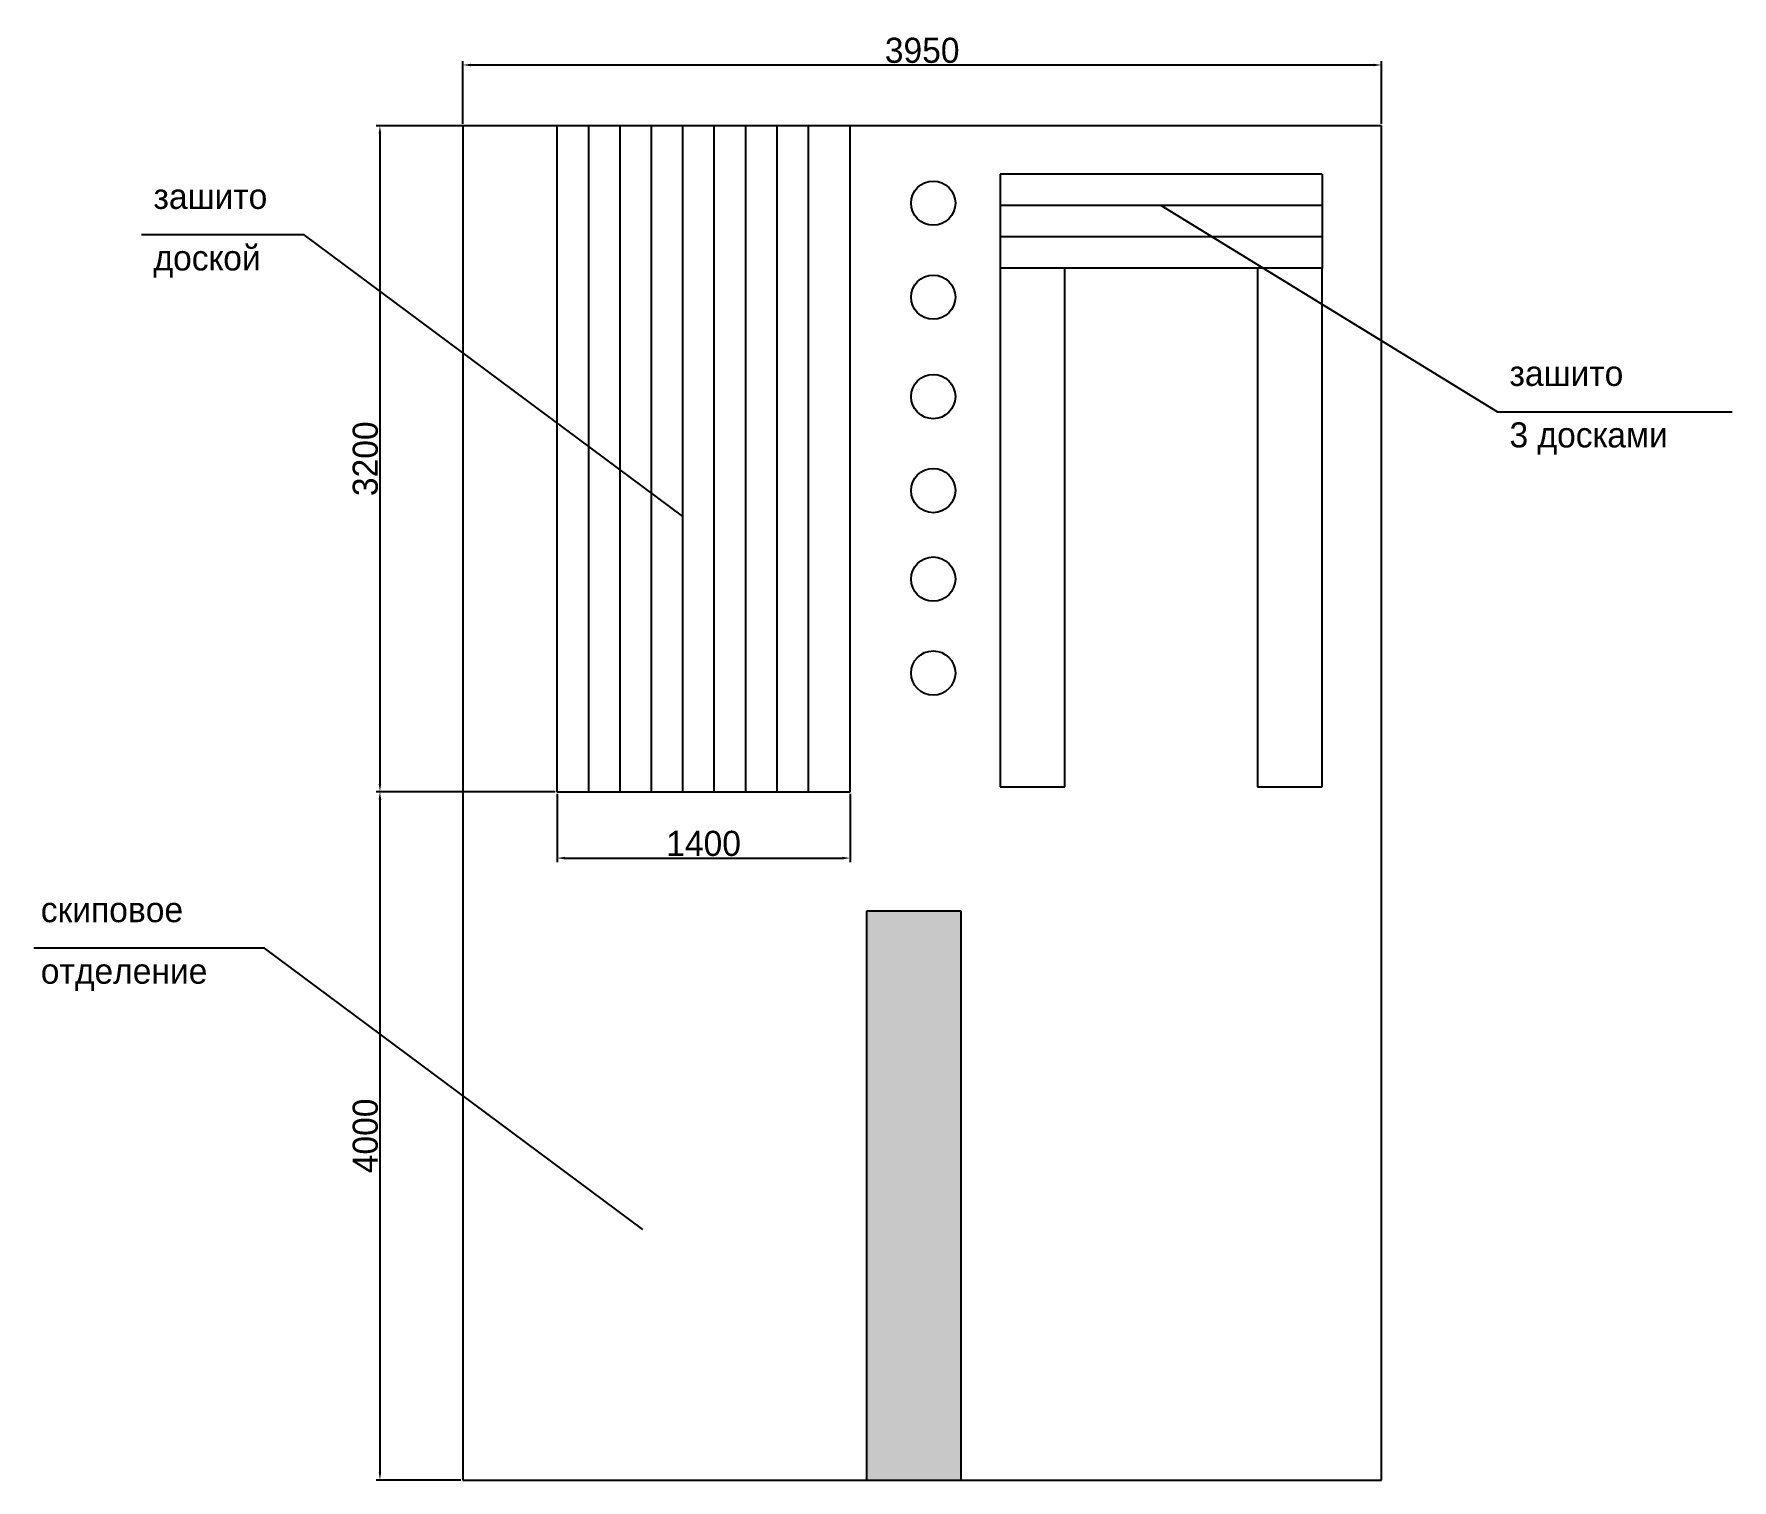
# Model space of a CAD drawing. Header units: millimetres. Extents: x 264 to 805, y 62 to 522.
import ezdxf

# ---------------------------------------------------------------- set-up
doc = ezdxf.new("R2010")
doc.units = ezdxf.units.MM
doc.dimstyles.new('ISO-25', dxfattribs={"dimtxt": 2.5, "dimasz": 2.5, "dimexe": 1.25, "dimexo": 0.625, "dimtad": 1, "dimtxsty": 'Standard', "dimcen": 2.5, "dimadec": 0, "dimazin": 0, "dimtfac": 1, "dimtmove": 0, "dimatfit": 3, "dimfxl": 0, "dimarcsym": 0})

# ---------------------------------------------------------------- blocks, each defined once
blk = doc.blocks.new('*D1')
at = {"color": 0, "lineweight": -2}
for p, q in [((400.99, 493.44), (400.99, 513.43)), ((403.49, 512.18), (691.08, 512.18)), ((693.58, 493.44), (693.58, 513.43))]:
    blk.add_line(p, q, dxfattribs=at)
at = {"color": 0}
for points in [[(403.49, 512.59), (403.49, 511.76), (400.99, 512.18)], [(691.08, 512.59), (691.08, 511.76), (693.58, 512.18)]]:
    blk.add_solid(points, dxfattribs=at)
at = {"layer": 'Defpoints', "color": 0}
for p in [(693.58, 512.18), (400.99, 492.81), (693.58, 492.81)]:
    blk.add_point(p, dxfattribs=at)
at = {"color": 0, "insert": (547.29, 516.8), "char_height": 8, "attachment_point": 5}
blk.add_mtext('3950', dxfattribs=at)
blk = doc.blocks.new('*D2')
at = {"color": 0, "lineweight": -2}
for p, q in [((430.96, 280.12), (430.96, 258.37)), ((524.37, 280.12), (524.37, 258.37)), ((433.46, 259.62), (521.87, 259.62))]:
    blk.add_line(p, q, dxfattribs=at)
at = {"color": 0}
for points in [[(433.46, 260.04), (433.46, 259.21), (430.96, 259.62)], [(521.87, 260.04), (521.87, 259.21), (524.37, 259.62)]]:
    blk.add_solid(points, dxfattribs=at)
at = {"layer": 'Defpoints', "color": 0}
for p in [(430.96, 280.75), (524.37, 280.75), (524.37, 259.62)]:
    blk.add_point(p, dxfattribs=at)
at = {"color": 0, "insert": (477.66, 264.25), "char_height": 8, "attachment_point": 5}
blk.add_mtext('1400', dxfattribs=at)
blk = doc.blocks.new('*D3')
at = {"color": 0, "lineweight": -2}
for p, q in [((430.33, 492.81), (373.3, 492.81)), ((374.55, 490.31), (374.55, 283.25)), ((430.33, 280.75), (373.3, 280.75))]:
    blk.add_line(p, q, dxfattribs=at)
at = {"color": 0}
for points in [[(374.14, 490.31), (374.97, 490.31), (374.55, 492.81)], [(374.14, 283.25), (374.97, 283.25), (374.55, 280.75)]]:
    blk.add_solid(points, dxfattribs=at)
at = {"layer": 'Defpoints', "color": 0}
for p in [(430.96, 492.81), (374.55, 280.75), (430.96, 280.75)]:
    blk.add_point(p, dxfattribs=at)
at = {"color": 0, "insert": (369.93, 386.78), "char_height": 8, "attachment_point": 5, "rotation": 90}
blk.add_mtext('3200', dxfattribs=at)
blk = doc.blocks.new('*D5')
at = {"color": 0, "lineweight": -2}
for p, q in [((429.71, 280.75), (373.3, 280.75)), ((374.55, 278.25), (374.55, 64.07)), ((400.37, 61.57), (373.3, 61.57))]:
    blk.add_line(p, q, dxfattribs=at)
at = {"color": 0}
for points in [[(374.14, 278.25), (374.97, 278.25), (374.55, 280.75)], [(374.14, 64.07), (374.97, 64.07), (374.55, 61.57)]]:
    blk.add_solid(points, dxfattribs=at)
at = {"layer": 'Defpoints', "color": 0}
for p in [(430.33, 280.75), (374.55, 61.57), (400.99, 61.57)]:
    blk.add_point(p, dxfattribs=at)
at = {"color": 0, "insert": (369.93, 171.16), "char_height": 8, "attachment_point": 5, "rotation": 90}
blk.add_mtext('4000', dxfattribs=at)

msp = doc.modelspace()

# ---------------------------------------------------------------- hatches: boundary and pattern name
msp.add_hatch(color=256).paths.add_polyline_path([(559.625, 242.871), (529.661, 242.871), (529.661, 61.574), (559.625, 61.574)])

# ---------------------------------------------------------------- linework, layer by layer
for p, q in [((400.991, 492.815), (400.991, 61.574)), ((693.582, 492.815), (400.991, 492.815)), ((430.955, 492.815), (430.955, 280.746)), ((440.955, 492.815), (440.955, 280.746)), ((450.955, 492.815), (450.955, 280.746)), ((460.955, 492.815), (460.955, 280.746)), ((470.955, 492.815), (470.955, 280.746)), ((480.955, 492.815), (480.955, 280.746)), ((490.955, 492.815), (490.955, 280.746)), ((500.955, 492.815), (500.955, 280.746)), ((510.955, 492.815), (510.955, 280.746)), ((524.373, 280.746), (524.373, 492.815)), ((693.582, 61.574), (693.582, 492.815)), ((674.741, 477.442), (572.147, 477.442)), ((572.147, 477.442), (572.147, 447.442)), ((674.741, 477.442), (674.741, 447.442)), ((674.741, 467.442), (572.147, 467.442)), ((623.444, 467.442), (730.571, 401.687)), ((350.385, 458.056), (298.603, 458.056)), ((470.955, 368.529), (350.385, 458.056)), ((674.741, 457.442), (572.147, 457.442)), ((674.741, 447.442), (572.147, 447.442)), ((572.147, 447.442), (572.147, 282.317)), ((592.775, 282.317), (592.775, 447.442)), ((654.114, 447.442), (654.114, 282.317)), ((674.741, 282.317), (674.741, 447.442)), ((730.571, 401.687), (805.281, 401.687)), ((572.147, 282.317), (592.775, 282.317)), ((654.114, 282.317), (674.741, 282.317)), ((430.955, 280.746), (524.373, 280.746)), ((529.661, 61.574), (529.661, 242.871)), ((529.661, 242.871), (559.625, 242.871)), ((559.625, 242.871), (559.625, 61.574)), ((337.728, 230.922), (264.338, 230.922)), ((458.298, 141.395), (337.728, 230.922)), ((400.991, 61.574), (693.582, 61.574))]:
    msp.add_line(p, q)
for centre in [(550.812, 468.172), (550.812, 438.25), (550.812, 406.567), (550.812, 376.644), (550.812, 348.481), (550.812, 318.558)]:
    msp.add_circle(centre, 7.041)

# ---------------------------------------------------------------- texts
for s, p in [('зашито', (302.418, 466.346)), ('доской', (302.418, 446.752)), ('зашито', (734.386, 409.977)), ('3 досками', (734.386, 390.383)), ('скиповое', (266.518, 239.212)), ('отделение', (266.518, 219.618))]:
    msp.add_text(s, height=8).set_placement(p)

# ---------------------------------------------------------------- dimensions: what is measured, and where the dimension line sits
for base, p1, p2, text, picture, middle in [((693.582, 512.177), (400.991, 492.815), (693.582, 492.815), '3950', '*D1', (547.287, 516.802)), ((524.373, 259.624), (430.955, 280.746), (524.373, 280.746), '1400', '*D2', (477.664, 264.249))]:
    dim = msp.add_linear_dim(base=base, p1=p1, p2=p2, text=text, dimstyle='ISO-25', override={"dimtxt": 8})
    dim.commit()
    dim.dimension.update_dxf_attribs({"geometry": picture, "text_midpoint": middle})
for base, p1, p2, text, picture, middle in [((374.552, 280.746), (430.955, 492.815), (430.955, 280.746), '3200', '*D3', (369.927, 386.78)), ((374.552, 61.574), (430.33, 280.746), (400.991, 61.574), '4000', '*D5', (369.927, 171.16))]:
    dim = msp.add_linear_dim(base=base, p1=p1, p2=p2, angle=90, text=text, dimstyle='ISO-25', override={"dimtxt": 8})
    dim.commit()
    dim.dimension.update_dxf_attribs({"geometry": picture, "text_midpoint": middle})

doc.saveas('drawing.dxf')
